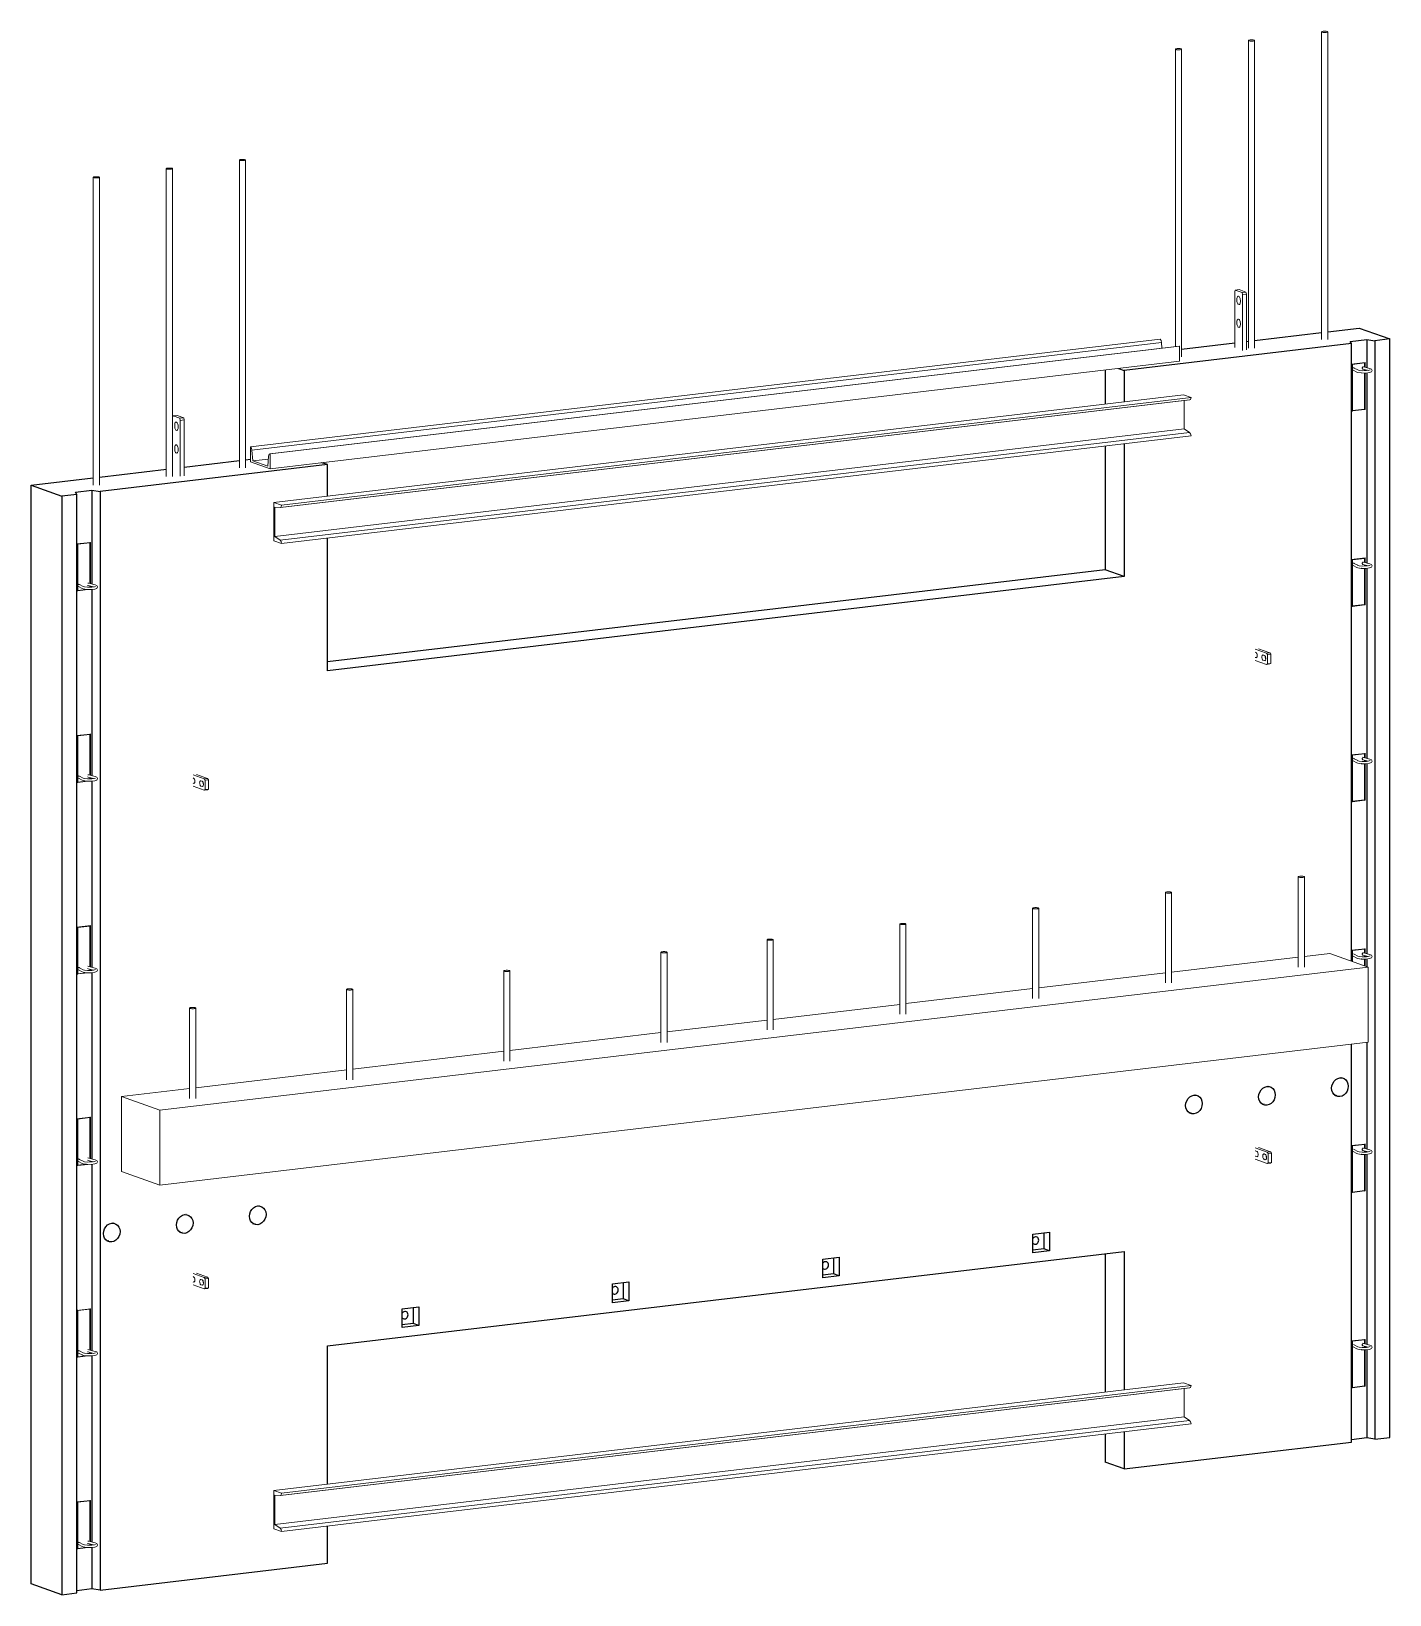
# Model space of a CAD drawing. Header units: millimetres. Extents: x 76163 to 106717, y 1600 to 80057.
# Drawn here: x 80340 to 83885, y 13956 to 18037 of the extents above; entities that cross this region are included whole.
import ezdxf

# ---------------------------------------------------------------- set-up
doc = ezdxf.new("R2010")
doc.units = ezdxf.units.MM
for name, color, linetype, lineweight in [('A-GENM', 13, 'Continuous', 18), ('A-WALL', 113, 'Continuous', 25), ('S-BEAM', 12, 'Continuous', 18), ('S-RBAR', 171, 'Continuous', 18)]:
    doc.layers.add(name, color=color, linetype=linetype, lineweight=lineweight)

# ---------------------------------------------------------------- blocks, each defined once
blk = doc.blocks.new('loopbox down bent - Wire Loop-600440-3D Ortho')
at = {"layer": 'A-GENM'}
for p, q in [((-65354.2, 14698.3), (-65319.2, 14702.4)), ((-65352.4, 14698.5), (-65354.2, 14698.3)), ((-65353.4, 14698.2), (-65352, 14698.3)), ((-65352, 14698.3), (-65352.4, 14698.5)), ((-65320.9, 14701.3), (-65352, 14697.6)), ((-65352, 14698.3), (-65352, 14576)), ((-65319.2, 14702.4), (-65320.9, 14702.2)), ((-65320.9, 14702.2), (-65320.5, 14702.1)), ((-65320.9, 14702.2), (-65320.9, 14595)), ((-65320.5, 14702.1), (-65319.1, 14702.2)), ((-65320.5, 14702.1), (-65320.5, 14594.9)), ((-65318.5, 14594.2), (-65318.5, 14702.4)), ((-65352, 14576), (-65353.4, 14575.8)), ((-65352.4, 14587.9), (-65350.4, 14587)), ((-65352, 14577), (-65330.1, 14579.6)), ((-65325.7, 14579.3), (-65352, 14576.2)), ((-65350.5, 14587), (-65340.7, 14581.9)), ((-65349.8, 14586.8), (-65350.5, 14587)), ((-65347.8, 14592.4), (-65349.8, 14593.4)), ((-65337.9, 14587.3), (-65347.7, 14592.4)), ((-65327.1, 14590.3), (-65324.8, 14589.7)), ((-65323.3, 14595.6), (-65325.4, 14596.1)), ((-65324.8, 14589.7), (-65310.7, 14586.1)), ((-65306.8, 14591.3), (-65323.3, 14595.6)), ((-65320.9, 14588.8), (-65320.9, 14585.2)), ((-65320.5, 14588.7), (-65320.5, 14585.2)), ((-65318.5, 14585.3), (-65318.5, 14588.3)), ((-65293.8, 14584.2), (-65294.2, 14584.4))]:
    blk.add_line(p, q, dxfattribs=at)
for points in [[(-65354.6, 14698.2, 0), (-65354.3, 14698.1, 0), (-65354, 14698.1, 0), (-65353.7, 14698.1, 0), (-65353.4, 14698.2, 0)], [(-65319.1, 14702.2, 0), (-65318.9, 14702.3, 0), (-65318.7, 14702.3, 0), (-65318.6, 14702.4, 0), (-65318.5, 14702.4, 0)], [(-65353.4, 14575.8, 0), (-65353.7, 14575.8, 0), (-65354, 14575.8, 0), (-65354.3, 14575.8, 0), (-65354.6, 14575.8, 0)], [(-65350.5, 14592.2, 0), (-65349.8, 14592.5, 0), (-65349.1, 14592.7, 0), (-65348.4, 14592.6, 0), (-65347.7, 14592.4, 0), (-65347.5, 14592.2, 0)], [(-65300.5, 14586, 0), (-65302.7, 14582.3, 0), (-65307.9, 14580.5, 0), (-65317.5, 14579.3, 0), (-65329.6, 14579.5, 0), (-65337.6, 14580.8, 0), (-65340.7, 14581.9, 0)], [(-65306, 14587.4, 0), (-65308.1, 14586.7, 0), (-65315.2, 14585.5, 0), (-65326.4, 14585.4, 0), (-65334.4, 14586.3, 0), (-65337.7, 14587.3, 0), (-65337.9, 14587.3, 0)], [(-65300.5, 14586, 0), (-65302.7, 14589.7, 0), (-65306.8, 14591.3, 0)]]:
    blk.add_polyline3d(points, dxfattribs=at)
blk = doc.blocks.new('loopbox down bent - Wire Loop-V1-3D Ortho')
at = {"layer": 'A-GENM'}
for p, q in [((-65354.2, 15198.4), (-65319.2, 15202.5)), ((-65352.4, 15198.6), (-65354.2, 15198.4)), ((-65353.4, 15198.3), (-65352, 15198.4)), ((-65352, 15198.4), (-65352.4, 15198.6)), ((-65320.9, 15201.4), (-65352, 15197.7)), ((-65352, 15198.4), (-65352, 15076.1)), ((-65319.2, 15202.5), (-65320.9, 15202.3)), ((-65320.9, 15202.3), (-65320.5, 15202.2)), ((-65320.9, 15202.3), (-65320.9, 15095.1)), ((-65320.5, 15202.2), (-65319.1, 15202.3)), ((-65320.5, 15202.2), (-65320.5, 15095.6)), ((-65318.5, 15094.3), (-65318.5, 15202.6)), ((-65352, 15076.1), (-65353.4, 15075.9)), ((-65352.4, 15088), (-65350.4, 15087.1)), ((-65352, 15077.1), (-65330.1, 15079.7)), ((-65325.7, 15079.4), (-65352, 15076.3)), ((-65350.5, 15087.1), (-65340.7, 15082)), ((-65349.8, 15086.9), (-65350.5, 15087.1)), ((-65347.8, 15092.6), (-65349.8, 15093.6)), ((-65337.9, 15087.4), (-65347.7, 15092.5)), ((-65327.1, 15090.4), (-65324.8, 15089.8)), ((-65323.3, 15095.7), (-65325.4, 15096.3)), ((-65324.8, 15089.8), (-65310.7, 15086.2)), ((-65306.8, 15091.4), (-65323.3, 15095.7)), ((-65320.9, 15089), (-65320.9, 15085.3)), ((-65320.5, 15088.9), (-65320.5, 15085.3)), ((-65318.5, 15085.4), (-65318.5, 15088.4)), ((-65293.8, 15084.4), (-65294.2, 15084.5))]:
    blk.add_line(p, q, dxfattribs=at)
for points in [[(-65354.6, 15198.3, 0), (-65354.3, 15198.3, 0), (-65354, 15198.2, 0), (-65353.7, 15198.3, 0), (-65353.4, 15198.3, 0)], [(-65319.1, 15202.3, 0), (-65318.9, 15202.4, 0), (-65318.7, 15202.4, 0), (-65318.6, 15202.5, 0), (-65318.5, 15202.6, 0)], [(-65353.4, 15075.9, 0), (-65353.7, 15075.9, 0), (-65354, 15075.9, 0), (-65354.3, 15075.9, 0), (-65354.6, 15075.9, 0)], [(-65350.5, 15092.3, 0), (-65349.8, 15092.6, 0), (-65349.1, 15092.8, 0), (-65348.4, 15092.8, 0), (-65347.7, 15092.5, 0), (-65347.5, 15092.4, 0)], [(-65300.5, 15086.1, 0), (-65302.7, 15082.5, 0), (-65307.9, 15080.6, 0), (-65317.5, 15079.4, 0), (-65329.6, 15079.6, 0), (-65337.6, 15080.9, 0), (-65340.7, 15082, 0)], [(-65306, 15087.6, 0), (-65308.1, 15086.8, 0), (-65315.2, 15085.7, 0), (-65326.4, 15085.5, 0), (-65334.4, 15086.4, 0), (-65337.7, 15087.4, 0), (-65337.9, 15087.4, 0)], [(-65300.5, 15086.1, 0), (-65302.7, 15089.8, 0), (-65306.8, 15091.4, 0)]]:
    blk.add_polyline3d(points, dxfattribs=at)
blk = doc.blocks.new('RR spread anchor face based - RR-SA-2_5-150-614724-3D Ortho')
at = {"layer": 'A-GENM'}
for p, q in [((-65022.3, 16085.6), (-65051.3, 16095.9)), ((-65051.3, 16088.1), (-65049.8, 16087.6)), ((-65042.7, 16097), (-65013.7, 16086.7)), ((-65030.6, 16080.7), (-65027.6, 16079.7)), ((-65022.3, 16085.6), (-65013.7, 16086.7)), ((-65019.8, 16082.3), (-65022.3, 16085.6)), ((-65019.8, 16082.3), (-65011.2, 16083.3)), ((-65019.8, 16057.8), (-65019.8, 16082.3)), ((-65013.7, 16086.7), (-65011.2, 16083.3)), ((-65011.2, 16083.3), (-65011.2, 16058.9)), ((-65049.8, 16073.9), (-65051.3, 16074.4)), ((-65051.3, 16066.6), (-65022.3, 16056.3)), ((-65027.6, 16066), (-65030.6, 16067)), ((-65022.3, 16056.3), (-65019.8, 16057.8)), ((-65013.7, 16057.3), (-65022.3, 16056.3)), ((-65019.8, 16057.8), (-65011.2, 16058.9)), ((-65011.2, 16058.9), (-65013.7, 16057.3))]:
    blk.add_line(p, q, dxfattribs=at)
for points in [[(-65049.8, 16087.6, 0), (-65048.9, 16087, 0), (-65048.1, 16086, 0), (-65047.4, 16084.7, 0), (-65046.8, 16083.1, 0), (-65046.5, 16081.3, 0), (-65046.3, 16079.5, 0), (-65046.5, 16077.8, 0), (-65046.8, 16076.2, 0), (-65047.4, 16075, 0), (-65048.1, 16074.2, 0), (-65048.9, 16073.8, 0)], [(-65030.6, 16067, 0), (-65031.5, 16067.6, 0), (-65032.3, 16068.6, 0), (-65033.1, 16069.9, 0), (-65033.6, 16071.5, 0), (-65034, 16073.3, 0), (-65034.1, 16075.1, 0), (-65034, 16076.9, 0), (-65033.6, 16078.4, 0), (-65033.1, 16079.6, 0), (-65032.3, 16080.4, 0), (-65031.5, 16080.8, 0), (-65030.6, 16080.7, 0)], [(-65027.6, 16079.7, 0), (-65026.7, 16079.1, 0), (-65025.8, 16078.1, 0), (-65025.1, 16076.8, 0), (-65024.6, 16075.2, 0), (-65024.2, 16073.4, 0), (-65024.1, 16071.6, 0), (-65024.2, 16069.8, 0), (-65024.6, 16068.3, 0), (-65025.1, 16067.1, 0), (-65025.8, 16066.3, 0), (-65026.7, 16065.9, 0)], [(-65025.4, 16077.2, 0), (-65025.4, 16076.2, 0), (-65025.3, 16074.3, 0), (-65025, 16072.6, 0), (-65024.4, 16071, 0)]]:
    blk.add_polyline3d(points, dxfattribs=at)
blk = doc.blocks.new('RR spread anchor face based - RR-SA-2_5-150-V2-3D Ortho')
at = {"layer": 'A-GENM'}
for p, q in [((-62279.7, 15114.5), (-62278.8, 15114.4)), ((-62278.8, 15100.7), (-62279.7, 15101.2)), ((-62248.3, 15111.4), (-62279.6, 15122.5)), ((-62278.8, 15114.4), (-62275.8, 15113.3)), ((-62275.8, 15099.6), (-62278.8, 15100.7)), ((-62271, 15123.5), (-62239.6, 15112.4)), ((-62256.5, 15106.5), (-62253.5, 15105.4)), ((-62248.3, 15111.4), (-62239.6, 15112.4)), ((-62245.8, 15108), (-62248.3, 15111.4)), ((-62245.8, 15108), (-62237.1, 15109.1)), ((-62245.8, 15083.6), (-62245.8, 15108)), ((-62239.6, 15112.4), (-62237.1, 15109.1)), ((-62237.1, 15109.1), (-62237.1, 15084.6)), ((-62279.6, 15093.1), (-62248.3, 15082)), ((-62253.5, 15091.7), (-62256.5, 15092.8)), ((-62248.3, 15082), (-62245.8, 15083.6)), ((-62239.6, 15083), (-62248.3, 15082)), ((-62245.8, 15083.6), (-62237.1, 15084.6)), ((-62237.1, 15084.6), (-62239.6, 15083))]:
    blk.add_line(p, q, dxfattribs=at)
for points in [[(-62275.8, 15113.3, 0), (-62274.9, 15112.8, 0), (-62274, 15111.8, 0), (-62273.3, 15110.4, 0), (-62272.8, 15108.8, 0), (-62272.4, 15107, 0), (-62272.3, 15105.2, 0), (-62272.4, 15103.5, 0), (-62272.8, 15102, 0), (-62273.3, 15100.7, 0), (-62274, 15099.9, 0), (-62274.9, 15099.5, 0)], [(-62256.5, 15092.8, 0), (-62257.4, 15093.3, 0), (-62258.3, 15094.3, 0), (-62259, 15095.6, 0), (-62259.6, 15097.3, 0), (-62259.9, 15099, 0), (-62260, 15100.9, 0), (-62259.9, 15102.6, 0), (-62259.6, 15104.1, 0), (-62259, 15105.3, 0), (-62258.3, 15106.2, 0), (-62257.4, 15106.6, 0), (-62256.5, 15106.5, 0)], [(-62253.5, 15105.4, 0), (-62252.6, 15104.8, 0), (-62251.8, 15103.9, 0), (-62251.1, 15102.5, 0), (-62250.5, 15100.9, 0), (-62250.2, 15099.1, 0), (-62250, 15097.3, 0), (-62250.2, 15095.6, 0), (-62250.5, 15094, 0), (-62251.1, 15092.8, 0), (-62251.8, 15092, 0), (-62252.6, 15091.6, 0)], [(-62251.3, 15103, 0), (-62251.4, 15101.9, 0), (-62251.3, 15100.1, 0), (-62250.9, 15098.3, 0), (-62250.4, 15096.7, 0)]]:
    blk.add_polyline3d(points, dxfattribs=at)
blk = doc.blocks.new('M_Linear Stiffener-Channel - C100X8-5379209-3D Ortho')
at = {"layer": 'S-BEAM'}
for p, q in [((-64840.5, 16807), (-62467.3, 17088)), ((-64824.2, 16793.8), (-62450.9, 17074.9)), ((-64823.3, 16793.7), (-62450, 17074.8)), ((-64820.4, 16799.8), (-62447.2, 17080.9)), ((-62467.3, 17088), (-62447.2, 17080.9)), ((-62464.9, 17073.2), (-62464.9, 16999.1)), ((-64838.2, 16718), (-62464.9, 16999.1)), ((-64824.2, 16708.7), (-62450.9, 16989.7)), ((-64820.4, 16700), (-62447.2, 16981.1)), ((-62464.9, 16999.1), (-62450.9, 16989.7)), ((-64820.4, 16799.8), (-64840.5, 16807)), ((-64840.5, 16807), (-64840.5, 16707.2)), ((-64838.2, 16718), (-64838.2, 16794.5)), ((-64838.2, 16794.5), (-64824.2, 16793.8)), ((-64840.5, 16707.2), (-64820.4, 16700)), ((-64824.2, 16708.7), (-64838.2, 16718))]:
    blk.add_line(p, q, dxfattribs=at)
for points in [[(-62447.2, 17080.9, 0), (-62448.3, 17076.1, 0), (-62450.9, 17074.9, 0)], [(-62450.9, 16989.7, 0), (-62448.3, 16986.7, 0), (-62447.2, 16981.1, 0)], [(-64824.2, 16793.8, 0), (-64821.5, 16795, 0), (-64820.4, 16799.8, 0)], [(-64820.4, 16700, 0), (-64821.5, 16705.6, 0), (-64824.2, 16708.7, 0)]]:
    blk.add_polyline3d(points, dxfattribs=at)
blk = doc.blocks.new('Rebar Bar - Part 4256667133-431004-3D Ortho')
at = {"layer": 'S-RBAR'}
for p, q in [((-65311.6, 17655.9), (-65311.6, 16852.5)), ((-65295.6, 16852.5), (-65295.6, 17655.9))]:
    blk.add_line(p, q, dxfattribs=at)
for points in [[(-65296.7, 17656.7, 0), (-65298, 17657, 0), (-65299.6, 17657.3, 0), (-65301.6, 17657.4, 0), (-65303.6, 17657.5, 0), (-65305.7, 17657.4, 0), (-65307.6, 17657.3, 0), (-65309.3, 17657, 0), (-65310.6, 17656.7, 0), (-65311.4, 17656.3, 0), (-65311.6, 17655.9, 0)], [(-65311.6, 17655.9, 0), (-65311.4, 17655.4, 0), (-65310.6, 17655, 0)], [(-65310.6, 17655, 0), (-65309.3, 17654.7, 0), (-65307.6, 17654.4, 0), (-65305.7, 17654.3, 0), (-65303.6, 17654.2, 0), (-65301.6, 17654.3, 0), (-65299.6, 17654.4, 0), (-65298, 17654.7, 0), (-65296.7, 17655, 0), (-65295.9, 17655.4, 0), (-65295.6, 17655.9, 0)], [(-65295.6, 17655.9, 0), (-65295.9, 17656.3, 0), (-65296.7, 17656.7, 0)]]:
    blk.add_polyline3d(points, dxfattribs=at)
blk = doc.blocks.new('Rebar Bar - Part 3977270317-431004-3D Ortho')
at = {"layer": 'S-RBAR'}
for p, q in [((-65121, 17678.4), (-65121, 16875.1)), ((-65105, 16875.1), (-65105, 17678.4))]:
    blk.add_line(p, q, dxfattribs=at)
for points in [[(-65106, 17679.3, 0), (-65107.3, 17679.6, 0), (-65109, 17679.9, 0), (-65110.9, 17680, 0), (-65113, 17680.1, 0), (-65115, 17680, 0), (-65117, 17679.9, 0), (-65118.6, 17679.6, 0), (-65119.9, 17679.3, 0), (-65120.7, 17678.9, 0), (-65121, 17678.4, 0)], [(-65121, 17678.4, 0), (-65120.7, 17678, 0), (-65119.9, 17677.6, 0)], [(-65119.9, 17677.6, 0), (-65118.6, 17677.3, 0), (-65117, 17677, 0), (-65115, 17676.9, 0), (-65113, 17676.8, 0), (-65110.9, 17676.9, 0), (-65109, 17677, 0), (-65107.3, 17677.3, 0), (-65106, 17677.6, 0), (-65105.2, 17678, 0), (-65105, 17678.4, 0)], [(-65105, 17678.4, 0), (-65105.2, 17678.9, 0), (-65106, 17679.3, 0)]]:
    blk.add_polyline3d(points, dxfattribs=at)
blk = doc.blocks.new('loopbox down bent - Wire Loop-V3-3D Ortho')
at = {"layer": 'A-GENM'}
for p, q in [((-62028.1, 16658.1), (-61993.1, 16662.2)), ((-62026.4, 16658.3), (-62028.1, 16658.1)), ((-62027.4, 16658), (-62026, 16658.2)), ((-62026, 16658.2), (-62026.4, 16658.3)), ((-61994.5, 16661.3), (-62026, 16657.6)), ((-62026, 16535.8), (-62026, 16658.2)), ((-61997.2, 16651.3), (-61999.3, 16651.9)), ((-61980.7, 16647.1), (-61997.3, 16651.3)), ((-61993.1, 16662.2), (-61994.9, 16662)), ((-61994.9, 16662), (-61994.5, 16661.9)), ((-61994.9, 16650.7), (-61994.9, 16662)), ((-61994.5, 16661.9), (-61993.1, 16662.1)), ((-61994.5, 16650.6), (-61994.5, 16661.9)), ((-61992.5, 16649.9), (-61992.5, 16662.3)), ((-62026.3, 16643.7), (-62024.5, 16642.7)), ((-62024.5, 16642.7), (-62014.6, 16637.7)), ((-62021.7, 16648.1), (-62023.7, 16649.2)), ((-62011.8, 16643.1), (-62021.7, 16648.1)), ((-62002.7, 16635.8), (-62003.1, 16636)), ((-62001.1, 16646.1), (-61998.8, 16645.5)), ((-61998.8, 16645.5), (-61984.7, 16641.8)), ((-61994.9, 16640.9), (-61994.9, 16644.6)), ((-61994.9, 16539.7), (-61994.9, 16635)), ((-61994.5, 16640.9), (-61994.5, 16644.5)), ((-61994.5, 16539.5), (-61994.5, 16635)), ((-61992.5, 16641), (-61992.5, 16644)), ((-61992.5, 16539.9), (-61992.5, 16635.2)), ((-62026, 16535.8), (-62027.4, 16535.6)), ((-62026, 16537), (-61994.5, 16540.7)), ((-61994.5, 16539.7), (-62026, 16536)), ((-61994.5, 16539.5), (-61994.9, 16539.7)), ((-61993.1, 16539.7), (-61994.5, 16539.5))]:
    blk.add_line(p, q, dxfattribs=at)
for points in [[(-62028.6, 16658, 0), (-62028.3, 16658, 0), (-62028, 16658, 0), (-62027.7, 16658, 0), (-62027.4, 16658, 0)], [(-62000.5, 16648, 0), (-62000.4, 16648.8, 0), (-62000.1, 16649.6, 0), (-61999.8, 16650.2, 0), (-61999.2, 16650.8, 0), (-61998.7, 16651.2, 0), (-61998, 16651.4, 0), (-61997.4, 16651.4, 0)], [(-61993.1, 16662.1, 0), (-61992.8, 16662.1, 0), (-61992.6, 16662.1, 0), (-61992.5, 16662.2, 0), (-61992.5, 16662.3, 0)], [(-61974.5, 16641.8, 0), (-61976.7, 16638.1, 0), (-61981.9, 16636.2, 0), (-61991.4, 16635, 0), (-62003.5, 16635.2, 0), (-62011.6, 16636.5, 0), (-62014.6, 16637.7, 0)], [(-61980, 16643.2, 0), (-61982.1, 16642.4, 0), (-61989.1, 16641.3, 0), (-62000.4, 16641.1, 0), (-62008.4, 16642, 0), (-62011.7, 16643, 0), (-62011.8, 16643.1, 0)], [(-61998.7, 16645.4, 0), (-61999.2, 16645.6, 0), (-61999.8, 16646, 0), (-62000.1, 16646.6, 0), (-62000.4, 16647.3, 0), (-62000.5, 16648, 0)], [(-61974.5, 16641.8, 0), (-61976.7, 16645.4, 0), (-61980.7, 16647.1, 0)], [(-62027.4, 16535.6, 0), (-62027.7, 16535.6, 0), (-62028, 16535.6, 0), (-62028.3, 16535.6, 0), (-62028.6, 16535.6, 0)], [(-61992.5, 16539.9, 0), (-61992.5, 16539.9, 0), (-61992.6, 16539.8, 0), (-61992.8, 16539.8, 0), (-61993.1, 16539.7, 0)]]:
    blk.add_polyline3d(points, dxfattribs=at)
blk = doc.blocks.new('loopbox down bent - Wire Loop-V4-3D Ortho')
at = {"layer": 'A-GENM'}
for p, q in [((-62028.1, 15638.3), (-61993.1, 15642.4)), ((-62026.4, 15638.5), (-62028.1, 15638.3)), ((-62027.4, 15638.2), (-62026, 15638.3)), ((-62026, 15638.3), (-62026.4, 15638.5)), ((-61994.5, 15641.5), (-62026, 15637.7)), ((-62026, 15609.1), (-62026, 15638.3)), ((-61997.2, 15631.5), (-61999.3, 15632.1)), ((-61980.7, 15627.2), (-61997.3, 15631.5)), ((-61993.1, 15642.4), (-61994.9, 15642.2)), ((-61994.9, 15642.2), (-61994.5, 15642.1)), ((-61994.9, 15630.9), (-61994.9, 15642.2)), ((-61994.5, 15642.1), (-61993.1, 15642.2)), ((-61994.5, 15630.8), (-61994.5, 15642.1)), ((-61992.5, 15630.1), (-61992.5, 15642.4)), ((-62026.3, 15623.9), (-62024.5, 15622.9)), ((-62024.5, 15622.9), (-62014.6, 15617.8)), ((-62021.7, 15628.3), (-62023.2, 15629.1)), ((-62011.8, 15623.2), (-62021.7, 15628.3)), ((-62002.7, 15616), (-62003.1, 15616.2)), ((-62001.1, 15626.3), (-61998.8, 15625.7)), ((-61998.8, 15625.6), (-61984.7, 15622)), ((-61994.9, 15621.1), (-61994.9, 15624.8)), ((-61994.9, 15598.1), (-61994.9, 15615.2)), ((-61994.5, 15621.1), (-61994.5, 15624.7)), ((-61994.5, 15597.9), (-61994.5, 15615.2)), ((-61992.5, 15621.2), (-61992.5, 15624.2)), ((-61992.5, 15597.2), (-61992.5, 15615.4))]:
    blk.add_line(p, q, dxfattribs=at)
for points in [[(-62028.6, 15638.2, 0), (-62028.3, 15638.1, 0), (-62028, 15638.1, 0), (-62027.7, 15638.1, 0), (-62027.4, 15638.2, 0)], [(-62000.5, 15628.2, 0), (-62000.4, 15629, 0), (-62000.1, 15629.8, 0), (-61999.8, 15630.4, 0), (-61999.2, 15631, 0), (-61998.7, 15631.4, 0), (-61998, 15631.6, 0), (-61997.4, 15631.6, 0)], [(-61993.1, 15642.2, 0), (-61992.8, 15642.3, 0), (-61992.6, 15642.3, 0), (-61992.5, 15642.4, 0), (-61992.5, 15642.4, 0)], [(-61974.5, 15621.9, 0), (-61976.7, 15618.3, 0), (-61981.9, 15616.4, 0), (-61991.4, 15615.2, 0), (-62003.5, 15615.4, 0), (-62011.6, 15616.7, 0), (-62014.6, 15617.8, 0)], [(-61980, 15623.4, 0), (-61982.1, 15622.6, 0), (-61989.1, 15621.5, 0), (-62000.4, 15621.3, 0), (-62008.4, 15622.2, 0), (-62011.7, 15623.2, 0), (-62011.8, 15623.2, 0)], [(-61998.7, 15625.6, 0), (-61999.2, 15625.8, 0), (-61999.8, 15626.2, 0), (-62000.1, 15626.8, 0), (-62000.4, 15627.5, 0), (-62000.5, 15628.2, 0)], [(-61974.5, 15621.9, 0), (-61976.7, 15625.6, 0), (-61980.7, 15627.2, 0)]]:
    blk.add_polyline3d(points, dxfattribs=at)
blk = doc.blocks.new('M_Rectangular Corbel - M_Rectangular Corbel-5377587-3D Ortho')
at = {"layer": 'S-BEAM'}
for p, q in [((-65137.6, 15221.1), (-61984.8, 15594.5)), ((-62167.3, 15620.3), (-62498.2, 15581.1)), ((-62084.7, 15630), (-62151.4, 15622.2)), ((-62084.7, 15630), (-61984.8, 15594.5)), ((-61984.8, 15594.5), (-61984.8, 15398.8)), ((-62514.1, 15579.2), (-62844.6, 15540.1)), ((-62860.5, 15538.2), (-63191.1, 15499)), ((-63207, 15497.1), (-63537.5, 15458)), ((-63553.4, 15456.1), (-63814.6, 15425.2)), ((-61984.8, 15398.8), (-65137.6, 15025.4)), ((-63830.5, 15423.3), (-64224.6, 15376.6)), ((-64240.5, 15374.8), (-64634.5, 15328.1)), ((-64650.4, 15326.2), (-65044.3, 15279.6)), ((-65060.2, 15277.7), (-65237.6, 15256.7)), ((-65137.6, 15221.1), (-65237.6, 15256.7)), ((-65237.6, 15256.7), (-65237.6, 15060.9)), ((-65137.6, 15025.4), (-65137.6, 15221.1)), ((-65237.6, 15060.9), (-65137.6, 15025.4))]:
    blk.add_line(p, q, dxfattribs=at)
blk = doc.blocks.new('Rebar Bar - Part 3977270317-V5-3D Ortho')
at = {"layer": 'S-RBAR'}
for p, q in [((-62487.8, 17990.3), (-62487.8, 17214)), ((-62471.8, 17186.9), (-62471.8, 17990.3))]:
    blk.add_line(p, q, dxfattribs=at)
for points in [[(-62472.9, 17991.1, 0), (-62474.2, 17991.4, 0), (-62475.8, 17991.7, 0), (-62477.8, 17991.9, 0), (-62479.8, 17991.9, 0), (-62481.9, 17991.9, 0), (-62483.8, 17991.7, 0), (-62485.5, 17991.4, 0), (-62486.8, 17991.1, 0), (-62487.6, 17990.7, 0), (-62487.8, 17990.3, 0)], [(-62487.8, 17990.3, 0), (-62487.6, 17989.8, 0), (-62486.8, 17989.4, 0)], [(-62486.8, 17989.4, 0), (-62485.5, 17989.1, 0), (-62483.9, 17988.8, 0), (-62481.9, 17988.7, 0), (-62479.9, 17988.6, 0), (-62477.8, 17988.7, 0), (-62475.9, 17988.8, 0), (-62474.2, 17989.1, 0), (-62472.9, 17989.4, 0), (-62472.1, 17989.8, 0), (-62471.8, 17990.3, 0)], [(-62471.8, 17990.3, 0), (-62472.1, 17990.7, 0), (-62472.9, 17991.1, 0)]]:
    blk.add_polyline3d(points, dxfattribs=at)
blk = doc.blocks.new('Rebar Bar - Part 3920442696-431004-3D Ortho')
at = {"layer": 'S-RBAR'}
for p, q in [((-63207.1, 15706.9), (-63207.1, 15471.2)), ((-63191.1, 15471.2), (-63191.1, 15706.9))]:
    blk.add_line(p, q, dxfattribs=at)
for points in [[(-63192.2, 15707.7, 0), (-63193.4, 15708.1, 0), (-63195.1, 15708.3, 0), (-63197, 15708.5, 0), (-63199.1, 15708.5, 0), (-63201.2, 15708.5, 0), (-63203.1, 15708.3, 0), (-63204.7, 15708.1, 0), (-63206, 15707.7, 0), (-63206.8, 15707.3, 0), (-63207.1, 15706.9, 0)], [(-63207.1, 15706.9, 0), (-63206.8, 15706.5, 0), (-63206, 15706.1, 0)], [(-63206, 15706.1, 0), (-63204.7, 15705.7, 0), (-63203.1, 15705.5, 0), (-63201.2, 15705.3, 0), (-63199.1, 15705.3, 0), (-63197, 15705.3, 0), (-63195.1, 15705.5, 0), (-63193.4, 15705.7, 0), (-63192.2, 15706.1, 0), (-63191.4, 15706.5, 0), (-63191.1, 15706.9, 0)], [(-63191.1, 15706.9, 0), (-63191.4, 15707.3, 0), (-63192.2, 15707.7, 0)]]:
    blk.add_polyline3d(points, dxfattribs=at)
blk = doc.blocks.new('RR spread anchor face based - RR-SA-4_0-240-614738-3D Ortho')
at = {"layer": 'A-GENM'}
for p, q in [((-65103.4, 17033.1), (-65104.7, 17028.6)), ((-65104.7, 17028.6), (-65104.7, 16882.8)), ((-65103.4, 17033.1), (-65093, 17034.3)), ((-65085.9, 17026.9), (-65103.4, 17033.1)), ((-65093, 17034.3), (-65075.5, 17028.1)), ((-65085.9, 17026.9), (-65075.5, 17028.1)), ((-65084.7, 17021.5), (-65085.9, 17026.9)), ((-65074.3, 17022.7), (-65084.7, 17021.5)), ((-65084.7, 16875.7), (-65084.7, 17021.5)), ((-65075.5, 17028.1), (-65074.3, 17022.7)), ((-65074.3, 17022.7), (-65074.3, 16876.9)), ((-65099.2, 17005.8), (-65099.2, 17009.7)), ((-65090.2, 17006.5), (-65090.2, 17002.6)), ((-65099.2, 16946.3), (-65099.2, 16950.2)), ((-65090.2, 16947), (-65090.2, 16943.1))]:
    blk.add_line(p, q, dxfattribs=at)
for points in [[(-65099.2, 17009.7, 0), (-65099, 17012, 0), (-65098.6, 17013.9, 0), (-65097.9, 17015.5, 0), (-65096.9, 17016.6, 0), (-65095.8, 17017.1, 0), (-65094.7, 17017, 0), (-65093.5, 17016.2, 0), (-65092.4, 17015, 0), (-65091.5, 17013.2, 0), (-65090.8, 17011.2, 0), (-65090.3, 17008.9, 0), (-65090.2, 17006.5, 0)], [(-65094.7, 16995.4, 0), (-65095.8, 16996.1, 0), (-65096.9, 16997.4, 0), (-65097.9, 16999.1, 0), (-65098.6, 17001.2, 0), (-65099, 17003.5, 0), (-65099.2, 17005.8, 0)], [(-65090.2, 17002.6, 0), (-65090.3, 17000.4, 0), (-65090.8, 16998.4, 0), (-65091.5, 16996.9, 0), (-65092.4, 16995.8, 0), (-65093.5, 16995.3, 0)], [(-65099.2, 16950.2, 0), (-65099, 16952.5, 0), (-65098.6, 16954.4, 0), (-65097.9, 16956, 0), (-65096.9, 16957.1, 0), (-65095.8, 16957.6, 0), (-65094.7, 16957.4, 0), (-65093.5, 16956.7, 0), (-65092.4, 16955.5, 0), (-65091.5, 16953.7, 0), (-65090.8, 16951.7, 0), (-65090.3, 16949.4, 0), (-65090.2, 16947, 0)], [(-65094.7, 16935.9, 0), (-65095.8, 16936.6, 0), (-65096.9, 16937.9, 0), (-65097.9, 16939.6, 0), (-65098.6, 16941.7, 0), (-65099, 16944, 0), (-65099.2, 16946.3, 0)], [(-65090.2, 16943.1, 0), (-65090.3, 16940.9, 0), (-65090.8, 16938.9, 0), (-65091.5, 16937.4, 0), (-65092.4, 16936.3, 0), (-65093.5, 16935.8, 0)]]:
    blk.add_polyline3d(points, dxfattribs=at)
blk = doc.blocks.new('RR spread anchor face based - RR-SA-4_0-240-V6-3D Ortho')
at = {"layer": 'A-GENM'}
for p, q in [((-62331.7, 17361.3), (-62333, 17356.9)), ((-62333, 17356.9), (-62333, 17211.5)), ((-62331.7, 17361.3), (-62321.3, 17362.6)), ((-62314.2, 17355.1), (-62331.7, 17361.3)), ((-62321.3, 17362.6), (-62303.8, 17356.3)), ((-62314.2, 17355.1), (-62303.8, 17356.3)), ((-62313, 17349.8), (-62314.2, 17355.1)), ((-62302.6, 17351), (-62313, 17349.8)), ((-62313, 17203.9), (-62313, 17349.8)), ((-62303.8, 17356.3), (-62302.6, 17351)), ((-62302.6, 17351), (-62302.6, 17205.2)), ((-62327.5, 17334.1), (-62327.5, 17338)), ((-62318.5, 17334.8), (-62318.5, 17330.9)), ((-62327.5, 17274.6), (-62327.5, 17278.5)), ((-62318.5, 17275.3), (-62318.5, 17271.4))]:
    blk.add_line(p, q, dxfattribs=at)
for points in [[(-62327.5, 17338, 0), (-62327.3, 17340.2, 0), (-62326.9, 17342.2, 0), (-62326.2, 17343.7, 0), (-62325.2, 17344.8, 0), (-62324.1, 17345.3, 0), (-62323, 17345.2, 0), (-62321.8, 17344.5, 0), (-62320.7, 17343.2, 0), (-62319.8, 17341.5, 0), (-62319.1, 17339.4, 0), (-62318.6, 17337.1, 0), (-62318.5, 17334.8, 0)], [(-62323, 17323.7, 0), (-62324.1, 17324.4, 0), (-62325.2, 17325.6, 0), (-62326.2, 17327.4, 0), (-62326.9, 17329.5, 0), (-62327.3, 17331.7, 0), (-62327.5, 17334.1, 0)], [(-62318.5, 17330.9, 0), (-62318.6, 17328.6, 0), (-62319.1, 17326.7, 0), (-62319.8, 17325.1, 0), (-62320.7, 17324, 0), (-62321.8, 17323.5, 0)], [(-62327.5, 17278.5, 0), (-62327.3, 17280.7, 0), (-62326.9, 17282.7, 0), (-62326.2, 17284.2, 0), (-62325.2, 17285.3, 0), (-62324.1, 17285.8, 0), (-62323, 17285.7, 0), (-62321.8, 17285, 0), (-62320.7, 17283.7, 0), (-62319.8, 17282, 0), (-62319.1, 17279.9, 0), (-62318.6, 17277.6, 0), (-62318.5, 17275.3, 0)], [(-62323, 17264.2, 0), (-62324.1, 17264.9, 0), (-62325.2, 17266.1, 0), (-62326.2, 17267.9, 0), (-62326.9, 17269.9, 0), (-62327.3, 17272.2, 0), (-62327.5, 17274.6, 0)], [(-62318.5, 17271.4, 0), (-62318.6, 17269.1, 0), (-62319.1, 17267.2, 0), (-62319.8, 17265.6, 0), (-62320.7, 17264.5, 0), (-62321.8, 17264, 0)]]:
    blk.add_polyline3d(points, dxfattribs=at)
blk = doc.blocks.new('M_Linear Stiffener-Channel - C100X8-V7-3D Ortho')
at = {"layer": 'S-BEAM'}
for p, q in [((-62528.1, 17233.4), (-64901.4, 16952.4)), ((-62524.3, 17224.8), (-64897.6, 16943.7)), ((-62524.3, 17224.8), (-62523.2, 17209.9)), ((-62478, 17215.4), (-64851.3, 16934.4)), ((-62477.1, 17215.3), (-64850.4, 16934.3)), ((-62478.1, 17215.3), (-62477.1, 17215.3)), ((-62477.1, 17215.3), (-62477.1, 17176)), ((-62477.1, 17176), (-64850.4, 16894.9)), ((-64901.4, 16952.4), (-64901.4, 16913)), ((-64895.4, 16915.5), (-64897.6, 16943.7)), ((-64901.4, 16913), (-64850.4, 16894.9)), ((-64854.8, 16920.3), (-64895.4, 16915.5)), ((-64856.3, 16901.6), (-64895.4, 16915.5)), ((-64854.1, 16928.2), (-64856.3, 16901.6)), ((-64850.4, 16894.9), (-64850.4, 16934.3))]:
    blk.add_line(p, q, dxfattribs=at)
for points in [[(-62528.1, 17233.4, 0), (-62525.4, 17230.3, 0), (-62524.3, 17224.8, 0)], [(-64897.6, 16943.7, 0), (-64898.7, 16949.3, 0), (-64901.4, 16952.4, 0)], [(-64850.4, 16934.3, 0), (-64853, 16933, 0), (-64854.1, 16928.2, 0)]]:
    blk.add_polyline3d(points, dxfattribs=at)

msp = doc.modelspace()

# ---------------------------------------------------------------- linework, layer by layer
at = {"layer": 'A-WALL'}
for p, q in [((83723.1, 17252.8), (83805.1, 17262.5)), ((83805.1, 17262.5), (83885, 17234)), ((83785.4, 17222.2), (83192.1, 17152)), ((83342, 17207.6), (83480.9, 17224.1)), ((83511.3, 17227.7), (83516.6, 17228.3)), ((83532.6, 17230.2), (83707.2, 17250.9)), ((83781.6, 17227.7), (83824.9, 17232.8)), ((83785.4, 17222.2), (83781.6, 17227.7)), ((83785.4, 15610), (83785.4, 17222.2)), ((83824.9, 17232.8), (83846, 17229.4)), ((83824.9, 17232.8), (83824.9, 17158.9)), ((83885, 17234), (83846, 17229.4)), ((83846, 17229.4), (83846, 14361.8)), ((83885, 14366.4), (83885, 17234)), ((83142.1, 17152.9), (83142.1, 17063.8)), ((83177.6, 17157.1), (83192.1, 17152)), ((83192.1, 17152), (83192.1, 17069.8)), ((83824.9, 17152.9), (83824.9, 17151.2)), ((83824.9, 17145.5), (83824.9, 16649)), ((83142.1, 16954.5), (83142.1, 16631.4)), ((83192.1, 16960.4), (83192.1, 16613.7)), ((81113.3, 16905.8), (80520, 16835.5)), ((80739.6, 16899.4), (80883.4, 16916.5)), ((80899.4, 16918.4), (80912.5, 16919.9)), ((81113.3, 16905.8), (81098.8, 16910.9)), ((81113.3, 16823.6), (81113.3, 16905.8)), ((80340.4, 16852.2), (80502.2, 16871.3)), ((80518.1, 16873.2), (80692.9, 16893.9)), ((80340.4, 13984.5), (80340.4, 16852.2)), ((80340.4, 16852.2), (80420.4, 16823.7)), ((80459.4, 16828.3), (80420.4, 16823.7)), ((80420.4, 16823.7), (80420.4, 13956.1)), ((80455.5, 16833.8), (80498.8, 16838.9)), ((80459.4, 16828.3), (80455.5, 16833.8)), ((80459.4, 13960.7), (80459.4, 16828.3)), ((80498.8, 16838.9), (80520, 16835.5)), ((80498.8, 16838.9), (80498.8, 16593.8)), ((80520, 16835.5), (80520, 13967.9)), ((81113.3, 16367.5), (81113.3, 16714.2)), ((83142.1, 16631.4), (81113.3, 16391.2)), ((83192.1, 16613.7), (81113.3, 16367.5)), ((83192.1, 16613.7), (83142.1, 16631.4)), ((83824.9, 16643), (83824.9, 16641.2)), ((83824.9, 16635.6), (83824.9, 16139.1)), ((80498.8, 16587.4), (80498.8, 16586)), ((80498.8, 16580.4), (80498.8, 16093.7)), ((83824.9, 16133.1), (83824.9, 16131.3)), ((83824.9, 16125.7), (83824.9, 15629.2)), ((80498.8, 16087.6), (80498.8, 16085.9)), ((80498.8, 16080.2), (80498.8, 15593.5)), ((83824.9, 15623.2), (83824.9, 15621.4)), ((83824.9, 15615.8), (83824.9, 15596)), ((80498.8, 15587.5), (80498.8, 15585.7)), ((80498.8, 15580.1), (80498.8, 15093.4)), ((83785.4, 14354.6), (83785.4, 15393.6)), ((83824.9, 15398.3), (83824.9, 15119.3)), ((83757.6, 15306.4), (83758.5, 15306.1)), ((83567.1, 15283.8), (83567.9, 15283.6)), ((83376.5, 15261.3), (83377.4, 15261)), ((83554.2, 15236.2), (83551.2, 15236.4)), ((83744.8, 15258.7), (83741.7, 15259)), ((83363.7, 15213.6), (83360.6, 15213.9)), ((83824.9, 15113.2), (83824.9, 15111.5)), ((83824.9, 15105.9), (83824.9, 14609.4)), ((80498.8, 15087.3), (80498.8, 15085.6)), ((80498.8, 15080), (80498.8, 14593.3)), ((80743.4, 14949.4), (80744.2, 14949.2)), ((80934, 14972), (80934.8, 14971.7)), ((80552.8, 14926.9), (80553.7, 14926.6)), ((80730.6, 14901.8), (80727.5, 14902)), ((80921.1, 14924.3), (80918, 14924.6)), ((82953.9, 14897.2), (82997.2, 14902.3)), ((82953.9, 14848.3), (82953.9, 14897.2)), ((82982.2, 14900.5), (82982.2, 14858.7)), ((82997.2, 14902.3), (82997.2, 14853.4)), ((80540, 14879.2), (80536.9, 14879.5)), ((82982.2, 14858.7), (82953.9, 14855.4)), ((82997.2, 14853.4), (82982.2, 14858.7)), ((81113.3, 14605.8), (83192.1, 14852)), ((82405.4, 14832.2), (82448.7, 14837.4)), ((82405.4, 14783.3), (82405.4, 14832.2)), ((82433.7, 14835.6), (82433.7, 14793.8)), ((82448.7, 14837.4), (82448.7, 14788.4)), ((82997.2, 14853.4), (82953.9, 14848.3)), ((83142.1, 14846.1), (83142.1, 14484.9)), ((83192.1, 14852), (83192.1, 14490.8)), ((82433.7, 14793.8), (82405.4, 14790.4)), ((82448.7, 14788.4), (82405.4, 14783.3)), ((82448.7, 14788.4), (82433.7, 14793.8)), ((81856.7, 14767.3), (81900, 14772.4)), ((81856.7, 14718.3), (81856.7, 14767.3)), ((81885, 14770.6), (81885, 14728.8)), ((81900, 14772.4), (81900, 14723.4)), ((81308.2, 14702.3), (81351.5, 14707.4)), ((81308.2, 14653.4), (81308.2, 14702.3)), ((81336.5, 14705.6), (81336.5, 14663.8)), ((81351.5, 14707.4), (81351.5, 14658.5)), ((81885, 14728.8), (81856.7, 14725.4)), ((81900, 14723.4), (81856.7, 14718.3)), ((81900, 14723.4), (81885, 14728.8)), ((81336.5, 14663.8), (81308.2, 14660.5)), ((81351.5, 14658.5), (81308.2, 14653.4)), ((81351.5, 14658.5), (81336.5, 14663.8)), ((80498.8, 14587.2), (80498.8, 14585.5)), ((80498.8, 14579.9), (80498.8, 14093.2)), ((81113.3, 14244.7), (81113.3, 14605.8)), ((83824.9, 14603.3), (83824.9, 14601.6)), ((83824.9, 14596), (83824.9, 14365.2)), ((83142.1, 14375.6), (83142.1, 14302.1)), ((83192.1, 14381.5), (83192.1, 14284.3)), ((83824.9, 14365.2), (83785.2, 14360.5)), ((83846, 14361.8), (83824.9, 14365.2)), ((83846, 14361.8), (83885, 14366.4)), ((83192.1, 14284.3), (83785.4, 14354.6)), ((83192.1, 14284.3), (83142.1, 14302.1)), ((81113.3, 14038.2), (81113.3, 14135.3)), ((80498.8, 14087.1), (80498.8, 14085.4)), ((80498.8, 14079.8), (80498.8, 13971.3)), ((80520, 13967.9), (81113.3, 14038.2)), ((80420.4, 13956.1), (80340.4, 13984.5)), ((80420.4, 13956.1), (80459.4, 13960.7)), ((80498.8, 13971.3), (80459.3, 13966.6)), ((80520, 13967.9), (80498.8, 13971.3))]:
    msp.add_line(p, q, dxfattribs=at)
for points in [[(83755.1, 15256.3, 0), (83749.5, 15256.5, 0), (83744.3, 15258.3, 0), (83739.8, 15261.7, 0), (83736.3, 15266.3, 0), (83734.2, 15272, 0), (83733.4, 15278.2, 0), (83734.2, 15284.6, 0), (83736.3, 15290.8, 0), (83739.8, 15296.3, 0), (83744.3, 15300.7, 0), (83749.5, 15303.8, 0), (83755.1, 15305.3, 0)], [(83755.1, 15305.3, 0), (83760.7, 15305.1, 0), (83765.9, 15303.3, 0), (83770.4, 15299.9, 0), (83773.8, 15295.2, 0), (83776, 15289.6, 0), (83776.7, 15283.4, 0), (83776, 15276.9, 0), (83773.8, 15270.8, 0), (83770.4, 15265.3, 0), (83765.9, 15260.9, 0), (83760.7, 15257.8, 0), (83755.1, 15256.3, 0)], [(83564.5, 15233.8, 0), (83558.9, 15233.9, 0), (83553.7, 15235.8, 0), (83549.2, 15239.1, 0), (83545.8, 15243.8, 0), (83543.6, 15249.4, 0), (83542.9, 15255.7, 0), (83543.6, 15262.1, 0), (83545.8, 15268.2, 0), (83549.2, 15273.7, 0), (83553.7, 15278.1, 0), (83558.9, 15281.2, 0), (83564.5, 15282.7, 0)], [(83564.5, 15282.7, 0), (83570.1, 15282.5, 0), (83575.4, 15280.7, 0), (83579.8, 15277.3, 0), (83583.3, 15272.7, 0), (83585.5, 15267, 0), (83586.2, 15260.8, 0), (83585.5, 15254.4, 0), (83583.3, 15248.2, 0), (83579.8, 15242.7, 0), (83575.4, 15238.3, 0), (83570.1, 15235.3, 0), (83564.5, 15233.8, 0)], [(83374, 15211.2, 0), (83368.4, 15211.4, 0), (83363.2, 15213.2, 0), (83358.7, 15216.5, 0), (83355.2, 15221.2, 0), (83353.1, 15226.8, 0), (83352.3, 15233.1, 0), (83353.1, 15239.5, 0), (83355.2, 15245.7, 0), (83358.7, 15251.1, 0), (83363.2, 15255.6, 0), (83368.4, 15258.6, 0), (83374, 15260.1, 0)], [(83374, 15260.1, 0), (83379.6, 15260, 0), (83384.8, 15258.1, 0), (83389.3, 15254.8, 0), (83392.7, 15250.1, 0), (83394.9, 15244.5, 0), (83395.6, 15238.2, 0), (83394.9, 15231.8, 0), (83392.7, 15225.6, 0), (83389.3, 15220.2, 0), (83384.8, 15215.7, 0), (83379.6, 15212.7, 0), (83374, 15211.2, 0)], [(83554.2, 15236.2, 0), (83557.4, 15237.3, 0), (83557.4, 15237.3, 0)], [(83744.8, 15258.7, 0), (83747.9, 15259.9, 0), (83747.9, 15259.9, 0)], [(83363.7, 15213.6, 0), (83366.8, 15214.7, 0), (83366.8, 15214.7, 0)], [(80740.9, 14899.4, 0), (80735.3, 14899.5, 0), (80730, 14901.4, 0), (80725.5, 14904.7, 0), (80722.1, 14909.4, 0), (80719.9, 14915, 0), (80719.2, 14921.3, 0), (80719.9, 14927.7, 0), (80722.1, 14933.8, 0), (80725.5, 14939.3, 0), (80730, 14943.7, 0), (80735.3, 14946.8, 0), (80740.9, 14948.3, 0)], [(80740.9, 14948.3, 0), (80746.5, 14948.1, 0), (80751.7, 14946.3, 0), (80756.2, 14942.9, 0), (80759.6, 14938.3, 0), (80761.8, 14932.6, 0), (80762.5, 14926.4, 0), (80761.8, 14920, 0), (80759.6, 14913.8, 0), (80756.2, 14908.3, 0), (80751.7, 14903.9, 0), (80746.5, 14900.9, 0), (80740.9, 14899.4, 0)], [(80931.4, 14921.9, 0), (80925.8, 14922.1, 0), (80920.6, 14923.9, 0), (80916.1, 14927.3, 0), (80912.7, 14931.9, 0), (80910.5, 14937.6, 0), (80909.8, 14943.8, 0), (80910.5, 14950.2, 0), (80912.7, 14956.4, 0), (80916.1, 14961.9, 0), (80920.6, 14966.3, 0), (80925.8, 14969.4, 0), (80931.4, 14970.9, 0)], [(80931.4, 14970.9, 0), (80937, 14970.7, 0), (80942.2, 14968.9, 0), (80946.7, 14965.5, 0), (80950.2, 14960.8, 0), (80952.3, 14955.2, 0), (80953.1, 14949, 0), (80952.3, 14942.5, 0), (80950.2, 14936.4, 0), (80946.7, 14930.9, 0), (80942.2, 14926.5, 0), (80937, 14923.4, 0), (80931.4, 14921.9, 0)], [(80550.3, 14876.8, 0), (80544.7, 14877, 0), (80539.5, 14878.8, 0), (80535, 14882.1, 0), (80531.6, 14886.8, 0), (80529.4, 14892.4, 0), (80528.7, 14898.7, 0), (80529.4, 14905.1, 0), (80531.6, 14911.3, 0), (80535, 14916.7, 0), (80539.5, 14921.2, 0), (80544.7, 14924.2, 0), (80550.3, 14925.7, 0)], [(80550.3, 14925.7, 0), (80555.9, 14925.6, 0), (80561.1, 14923.7, 0), (80565.6, 14920.4, 0), (80569.1, 14915.7, 0), (80571.2, 14910.1, 0), (80572, 14903.8, 0), (80571.2, 14897.4, 0), (80569.1, 14891.2, 0), (80565.6, 14885.8, 0), (80561.1, 14881.4, 0), (80555.9, 14878.3, 0), (80550.3, 14876.8, 0)], [(80730.6, 14901.8, 0), (80733.7, 14902.9, 0), (80733.7, 14902.9, 0)], [(80921.1, 14924.3, 0), (80924.3, 14925.5, 0), (80924.3, 14925.5, 0)], [(80540, 14879.2, 0), (80543.1, 14880.3, 0), (80543.2, 14880.3, 0)], [(82969.2, 14881.6, 0), (82968.9, 14884.1, 0), (82968.1, 14886.4, 0), (82966.7, 14888.3, 0), (82964.9, 14889.6, 0), (82962.8, 14890.3, 0), (82960.6, 14890.4, 0), (82958.3, 14889.8, 0), (82956.2, 14888.6, 0), (82954.4, 14886.8, 0), (82953.8, 14886, 0)], [(82953.8, 14873.6, 0), (82954.4, 14873, 0), (82956.2, 14871.6, 0), (82958.3, 14870.9, 0), (82960.6, 14870.8, 0), (82962.8, 14871.4, 0), (82964.9, 14872.7, 0), (82966.7, 14874.4, 0), (82968.1, 14876.6, 0), (82968.9, 14879.1, 0), (82969.2, 14881.6, 0)], [(82420.7, 14816.7, 0), (82420.4, 14819.2, 0), (82419.5, 14821.4, 0), (82418.1, 14823.3, 0), (82416.3, 14824.6, 0), (82414.3, 14825.4, 0), (82412, 14825.4, 0), (82409.8, 14824.8, 0), (82407.7, 14823.6, 0), (82405.9, 14821.9, 0), (82405.3, 14821, 0)], [(82405.3, 14808.7, 0), (82405.9, 14808, 0), (82407.7, 14806.7, 0), (82409.8, 14805.9, 0), (82412, 14805.9, 0), (82414.3, 14806.5, 0), (82416.3, 14807.7, 0), (82418.1, 14809.5, 0), (82419.5, 14811.7, 0), (82420.4, 14814.1, 0), (82420.7, 14816.7, 0)], [(81872.1, 14751.7, 0), (81871.8, 14754.2, 0), (81870.9, 14756.5, 0), (81869.5, 14758.3, 0), (81867.7, 14759.7, 0), (81865.6, 14760.4, 0), (81863.4, 14760.5, 0), (81861.2, 14759.9, 0), (81859.1, 14758.6, 0), (81857.3, 14756.9, 0), (81856.7, 14756.1, 0)], [(81856.7, 14743.7, 0), (81857.3, 14743, 0), (81859.1, 14741.7, 0), (81861.2, 14741, 0), (81863.4, 14740.9, 0), (81865.6, 14741.5, 0), (81867.7, 14742.7, 0), (81869.5, 14744.5, 0), (81870.9, 14746.7, 0), (81871.8, 14749.1, 0), (81872.1, 14751.7, 0)], [(81323.5, 14686.7, 0), (81323.2, 14689.2, 0), (81322.4, 14691.5, 0), (81321, 14693.4, 0), (81319.2, 14694.7, 0), (81317.1, 14695.4, 0), (81314.9, 14695.5, 0), (81312.6, 14694.9, 0), (81310.5, 14693.7, 0), (81308.7, 14691.9, 0), (81308.1, 14691.1, 0)], [(81308.1, 14678.7, 0), (81308.7, 14678.1, 0), (81310.5, 14676.7, 0), (81312.6, 14676, 0), (81314.9, 14675.9, 0), (81317.1, 14676.5, 0), (81319.2, 14677.8, 0), (81321, 14679.5, 0), (81322.4, 14681.7, 0), (81323.2, 14684.2, 0), (81323.5, 14686.7, 0)]]:
    msp.add_polyline3d(points, dxfattribs=at)

# ---------------------------------------------------------------- block references
at = {"layer": 'A-GENM'}
for name, p in [('RR spread anchor face based - RR-SA-4_0-240-V6-3D Ortho', (145813.8, 0)), ('loopbox down bent - Wire Loop-V3-3D Ortho', (145813.8, 509.9)), ('RR spread anchor face based - RR-SA-4_0-240-614738-3D Ortho', (145813.8, 0)), ('loopbox down bent - Wire Loop-V1-3D Ortho', (145813.8, 1500.4)), ('loopbox down bent - Wire Loop-V3-3D Ortho', (145813.8, 0)), ('RR spread anchor face based - RR-SA-2_5-150-614724-3D Ortho', (148585.6, 328.2)), ('loopbox down bent - Wire Loop-V1-3D Ortho', (145813.8, 1000.2)), ('loopbox down bent - Wire Loop-V3-3D Ortho', (145813.8, -509.9)), ('RR spread anchor face based - RR-SA-2_5-150-614724-3D Ortho', (145813.8, 0)), ('loopbox down bent - Wire Loop-V1-3D Ortho', (145813.8, 500.1)), ('loopbox down bent - Wire Loop-V4-3D Ortho', (145813.8, 0)), ('loopbox down bent - Wire Loop-V1-3D Ortho', (145813.8, 0)), ('RR spread anchor face based - RR-SA-2_5-150-V2-3D Ortho', (145813.8, 0)), ('loopbox down bent - Wire Loop-V3-3D Ortho', (145813.8, -1529.7)), ('RR spread anchor face based - RR-SA-2_5-150-614724-3D Ortho', (145813.8, -1301.7)), ('loopbox down bent - Wire Loop-600440-3D Ortho', (145813.8, 0)), ('loopbox down bent - Wire Loop-V3-3D Ortho', (145813.8, -2039.6)), ('loopbox down bent - Wire Loop-V1-3D Ortho', (145813.8, -1000.2))]:
    msp.add_blockref(name, p, dxfattribs=at)
at = {"layer": 'S-BEAM'}
for name, p in [('M_Linear Stiffener-Channel - C100X8-V7-3D Ortho', (145813.8, 0)), ('M_Linear Stiffener-Channel - C100X8-5379209-3D Ortho', (145813.8, 0)), ('M_Rectangular Corbel - M_Rectangular Corbel-5377587-3D Ortho', (145813.8, 0)), ('M_Linear Stiffener-Channel - C100X8-5379209-3D Ortho', (145813.8, -2578.9))]:
    msp.add_blockref(name, p, dxfattribs=at)
at = {"layer": 'S-RBAR'}
for name, p in [('Rebar Bar - Part 3977270317-431004-3D Ortho', (148637.5, 334.4)), ('Rebar Bar - Part 4256667133-431004-3D Ortho', (149018.9, 379.6)), ('Rebar Bar - Part 3977270317-V5-3D Ortho', (145813.8, 0)), ('Rebar Bar - Part 3977270317-431004-3D Ortho', (145813.8, 0)), ('Rebar Bar - Part 3977270317-431004-3D Ortho', (146004.4, 22.6)), ('Rebar Bar - Part 4256667133-431004-3D Ortho', (145813.8, 0)), ('Rebar Bar - Part 3920442696-431004-3D Ortho', (146853.6, 123.1)), ('Rebar Bar - Part 3920442696-431004-3D Ortho', (146506.8, 82.1)), ('Rebar Bar - Part 3920442696-431004-3D Ortho', (146160.3, 41)), ('Rebar Bar - Part 3920442696-431004-3D Ortho', (145813.8, 0)), ('Rebar Bar - Part 3920442696-431004-3D Ortho', (145190.4, -73.8)), ('Rebar Bar - Part 3920442696-431004-3D Ortho', (145467.4, -41)), ('Rebar Bar - Part 3920442696-431004-3D Ortho', (144780.4, -122.4)), ('Rebar Bar - Part 3920442696-431004-3D Ortho', (144370.4, -170.9)), ('Rebar Bar - Part 3920442696-431004-3D Ortho', (143960.6, -219.5))]:
    msp.add_blockref(name, p, dxfattribs=at)

doc.saveas('drawing.dxf')
